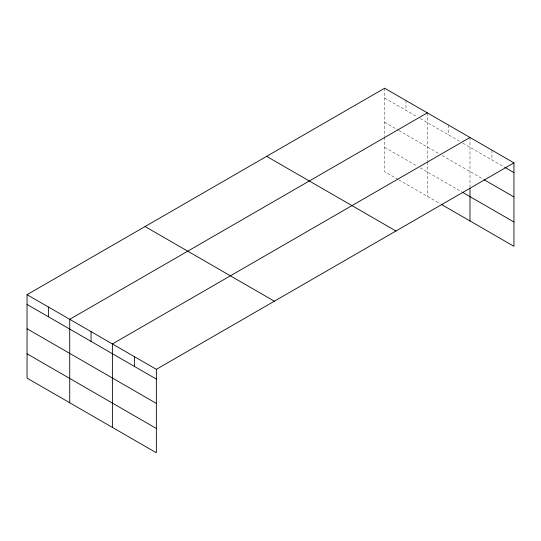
<?xml version="1.0" encoding="UTF-8"?>
<svg xmlns="http://www.w3.org/2000/svg" width="541" height="541" viewBox="0 0 541 541"><rect width="100%" height="100%" fill="white"/><g stroke="black" fill="none" stroke-linecap="round" stroke-linejoin="round"><path stroke-width="0.41" stroke-dasharray="2.71 2.03" d="M384.644 97.982L417.361 116.87M420.208 118.513L460.033 141.505M462.873 143.149L504.023 166.905M384.644 122.3L398.162 130.104M398.873 130.509L439.407 153.915M442.254 155.558L483.458 179.348M384.644 147.355L417.361 166.243M420.208 167.886L462.163 192.109M398.162 179.477L384.644 171.673L384.644 137.333M398.873 179.882L440.117 203.7M491.972 150.182L491.972 159.947M469.987 137.488L469.987 187.436M448.651 125.167L448.651 134.932M427.316 112.853L427.316 161.137M427.316 161.969L427.316 196.309M405.98 100.531L405.98 110.303M384.644 88.217L384.644 136.501"/><path stroke-width="0.81" d="M513.95 162.868L384.644 88.217L27.05 294.676L27.05 378.132L156.356 452.783L156.356 369.327L513.95 162.868L513.95 246.324L441.537 204.518M427.316 112.853L69.721 319.312L69.721 402.768M469.987 137.488L112.393 343.948L112.393 427.404M504.733 167.311L513.95 172.633M484.168 179.761L513.95 196.951M462.873 192.522L513.95 222.006M266.639 156.349L395.944 231M145.056 226.544L274.361 301.195M27.05 294.676L156.356 369.327M27.05 304.441L156.356 379.092M27.05 328.759L156.356 403.41M27.05 353.814L156.356 428.465M469.987 188.275L469.987 220.944M134.371 356.634L134.371 366.399M91.057 331.626L91.057 341.391M48.386 306.99L48.386 316.755"/></g></svg>
